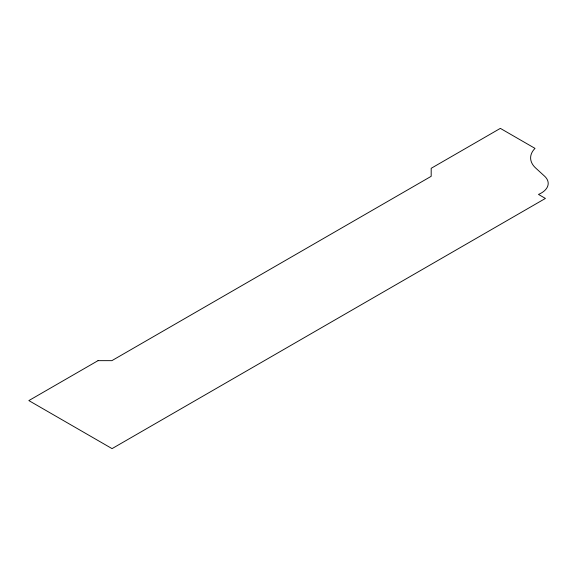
<?xml version="1.0" encoding="UTF-8"?>
<svg xmlns="http://www.w3.org/2000/svg" width="577" height="577" viewBox="0 0 577 577"><rect width="100%" height="100%" fill="white"/><g stroke="black" fill="none" stroke-linecap="round" stroke-linejoin="round"><path stroke-width="0.87" d="M98.018 360.654L28.85 400.589L112.053 448.625L545.416 198.43L538.485 194.427A23.578 13.61 0 0 0 544.551 176.144L535.716 168.073A33.004 19.055 0 0 1 535.016 148.39L500.346 128.375L431.185 168.304L431.185 176.31L111.88 360.654L98.018 360.654"/></g></svg>
